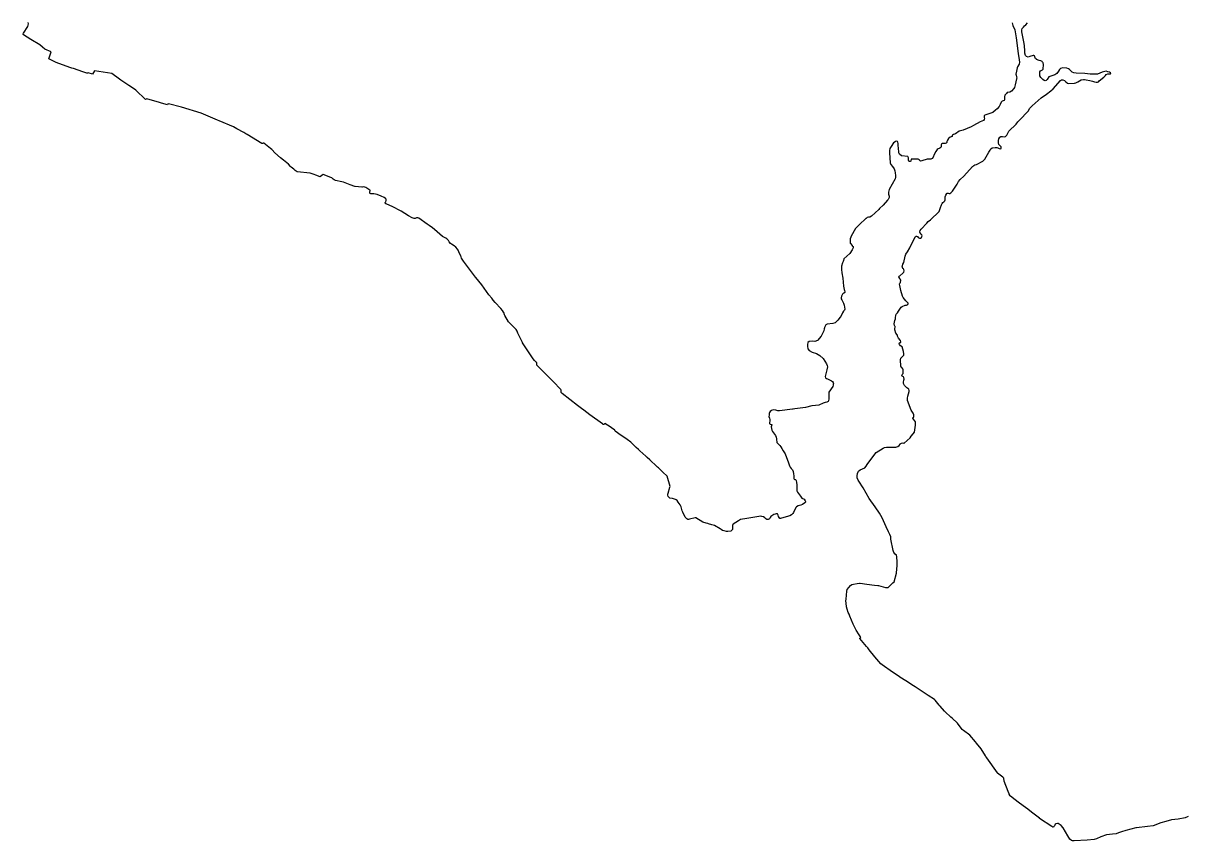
# Model space of a CAD drawing. Header units: inches. Extents: x 1341578 to 1502124, y 557203 to 748561.
# Drawn here: x 1464544 to 1468004, y 589889 to 592320 of the extents above; entities that cross this region are included whole.
import ezdxf

# ---------------------------------------------------------------- set-up
doc = ezdxf.new("R2010")
doc.units = ezdxf.units.IN
doc.header["$MEASUREMENT"] = 0
doc.layers.add('Zipcode', color=7, linetype='Continuous')

msp = doc.modelspace()

# ---------------------------------------------------------------- linework, layer by layer
at = {"layer": 'Zipcode'}
for points in [[(1467487, 592320.9), (1467487.8, 592317.5), (1467489.2, 592313.3), (1467495.2, 592300.9), (1467499.4, 592276.5), (1467504.5, 592230.2), (1467507.9, 592210.8), (1467508.7, 592204.1), (1467508.3, 592198.8), (1467503, 592190.4), (1467502, 592187.1), (1467500.1, 592177.3), (1467498.4, 592168.2), (1467498.6, 592165.3), (1467500, 592160.6), (1467500.6, 592157), (1467499.7, 592154.9), (1467496.2, 592137.1), (1467495.5, 592132.9), (1467494.3, 592129), (1467491.9, 592125.7), (1467485.3, 592117.9), (1467479.7, 592115.3), (1467472.7, 592113.7), (1467469.9, 592111.1), (1467465.8, 592106.1), (1467464.1, 592100.9), (1467464.1, 592095.7), (1467464.1, 592092), (1467463, 592089.9), (1467460.8, 592089), (1467457.3, 592087.9), (1467454.6, 592084.9), (1467451.3, 592078.7), (1467448.2, 592072.7), (1467442.2, 592065.3), (1467438, 592061.3), (1467429.5, 592055), (1467415.1, 592049.9), (1467405.8, 592046.7), (1467404, 592044.4), (1467404, 592041.2), (1467404.2, 592040), (1467404.6, 592037.5), (1467403.8, 592033.8), (1467402.1, 592031), (1467397.1, 592028.9), (1467392.1, 592027), (1467371.7, 592016.4), (1467364.6, 592012.4), (1467341.1, 592002.4), (1467329, 591998.8), (1467318.9, 591991.4), (1467312.3, 591989.5), (1467309.5, 591987.6), (1467308.9, 591987), (1467308.8, 591983.8), (1467308.5, 591983.2), (1467302.2, 591981.2), (1467297.2, 591977.1), (1467294.3, 591972.4), (1467292.9, 591968.5), (1467292.2, 591965.1), (1467290.5, 591963.1), (1467287.8, 591962.2), (1467284.3, 591962.4), (1467281.4, 591962.3), (1467278.4, 591962), (1467277, 591961.3), (1467276.3, 591960.3), (1467275.8, 591958.3), (1467275.8, 591955.6), (1467275.6, 591952.3), (1467274.5, 591950.5), (1467272.3, 591948.8), (1467269.7, 591947.7), (1467267, 591946.9), (1467264, 591944.3), (1467260.1, 591938.9), (1467254.9, 591929.6), (1467251.9, 591921.9), (1467249.4, 591918.1), (1467244.7, 591915.9), (1467244.1, 591915.9), (1467240.4, 591915.8), (1467234.5, 591915.5), (1467217.8, 591910.4), (1467213.8, 591910.3), (1467211.5, 591912.8), (1467211.2, 591913.6), (1467207.1, 591915.8), (1467190.4, 591916.1), (1467186.8, 591915.4), (1467185.3, 591910.2), (1467183.4, 591908.9), (1467181.4, 591908.9), (1467179.8, 591910.2), (1467178.7, 591912.5), (1467178.6, 591916.3), (1467178.7, 591919.4), (1467177.9, 591921.7), (1467176.4, 591923.3), (1467157.6, 591925.8), (1467152, 591930.2), (1467149.7, 591934.4), (1467149.3, 591937.6), (1467148.5, 591947.4), (1467147.8, 591957.5), (1467147.6, 591962.5), (1467146.7, 591966.1), (1467145.4, 591968), (1467142.1, 591968.9), (1467138.4, 591967.5), (1467134.1, 591963.9), (1467126.6, 591953.2), (1467123.3, 591947.1), (1467122.1, 591941.6), (1467122.5, 591934.4), (1467123.7, 591905.2), (1467125.9, 591899.8), (1467130.9, 591893.7), (1467135.5, 591887.1), (1467136.9, 591883.8), (1467137.9, 591881.5), (1467139.1, 591874.8), (1467139.7, 591867.7), (1467139.9, 591861.6), (1467139, 591857.2), (1467120.7, 591825.5), (1467119.1, 591817.8), (1467119.2, 591812), (1467120.7, 591805.7), (1467121.1, 591801.5), (1467117.8, 591796), (1467116.4, 591794.3), (1467103.5, 591779.4), (1467092.6, 591768.8), (1467090.3, 591766.6), (1467068.4, 591745.8), (1467063.4, 591743.8), (1467059.9, 591743.5), (1467055.6, 591742.6), (1467052.3, 591739.8), (1467051.5, 591739.1), (1467050, 591737.6), (1467034.7, 591723.2), (1467020.5, 591709.6), (1467008.1, 591687.2), (1467007, 591684), (1467005.3, 591679), (1467004.9, 591673.8), (1467004.8, 591669.6), (1467005.4, 591665.6), (1467005.7, 591664.6), (1467010.9, 591658.7), (1467011, 591658.5), (1467014.1, 591655.7), (1467014.2, 591653.9), (1467013.5, 591651.7), (1467010.5, 591646.6), (1467003.6, 591635.7), (1466986.2, 591619.2), (1466984.8, 591614.4), (1466984.1, 591611.1), (1466982.4, 591607.3), (1466979.3, 591597.3), (1466979, 591592.3), (1466979.3, 591586.2), (1466980.4, 591578.4), (1466980.6, 591577.4), (1466982.7, 591561.5), (1466985, 591538.3), (1466985.7, 591532.7), (1466987.3, 591528), (1466988.1, 591525.4), (1466988.9, 591521.1), (1466988.6, 591519), (1466987.1, 591517.9), (1466986.7, 591517.7), (1466985.4, 591517), (1466981.7, 591514), (1466978.8, 591508.2), (1466978, 591503.2), (1466978.3, 591500), (1466980, 591497), (1466984.8, 591488), (1466985.1, 591487.4), (1466987.4, 591481.5), (1466989.1, 591470), (1466987.9, 591466.5), (1466985.5, 591463.3), (1466982.5, 591459.2), (1466979.9, 591453.8), (1466976.4, 591446.5), (1466976.3, 591446.1), (1466975.6, 591445.4), (1466967.8, 591437.4), (1466959.8, 591429.5), (1466953.7, 591427.4), (1466936.8, 591425.2), (1466932.9, 591422.8), (1466930.6, 591419.4), (1466928.6, 591415.4), (1466928.4, 591414.6), (1466927.4, 591411.6), (1466926.3, 591405.3), (1466924, 591399.6), (1466918.2, 591388.9), (1466912.8, 591382), (1466908.5, 591377.5), (1466907.3, 591376.2), (1466900, 591373.9), (1466891.4, 591374.2), (1466883, 591373.3), (1466879.2, 591370.4), (1466878.4, 591364.3), (1466878.1, 591359.4), (1466878.7, 591351.6), (1466882.7, 591346.7), (1466892.2, 591342.1), (1466905.2, 591337.7), (1466914.2, 591332.3), (1466924.5, 591322.6), (1466934.3, 591307.2), (1466936.6, 591302.3), (1466937, 591298.6), (1466935.9, 591288.8), (1466930.7, 591269.4), (1466931.7, 591265.5), (1466933.6, 591263.8), (1466934.6, 591263.5), (1466934.8, 591263.4), (1466937.6, 591262.5), (1466949.4, 591256.7), (1466952.2, 591255), (1466954.8, 591251.2), (1466955.2, 591249.6), (1466954.1, 591247.1), (1466954, 591243.4), (1466953.5, 591240), (1466941.6, 591223.3), (1466941, 591217.1), (1466941.1, 591210.7), (1466941.2, 591203), (1466940.9, 591197.2), (1466939.5, 591194.9), (1466937.4, 591193.9), (1466935.8, 591193.1), (1466930.4, 591192.3), (1466924.5, 591190), (1466911.3, 591184.3), (1466901.5, 591183.1), (1466890.5, 591181.8), (1466872.2, 591176.9), (1466840.5, 591173.2), (1466835.4, 591172.6), (1466833.4, 591172.3), (1466794.8, 591167.1), (1466789.5, 591167.1), (1466784, 591169.1), (1466775.7, 591169.8), (1466770.6, 591168.4), (1466766.7, 591165.1), (1466764.8, 591162), (1466764.1, 591160), (1466764.3, 591157), (1466763.9, 591154), (1466763.3, 591150), (1466765, 591145.1), (1466765.9, 591141.6), (1466766.2, 591138.3), (1466765.5, 591136.1), (1466764.8, 591132.4), (1466765.1, 591129.3), (1466766.5, 591128.1), (1466770.2, 591127.1), (1466771.6, 591126.3), (1466771.7, 591126), (1466771.3, 591124.4), (1466770.7, 591122.4), (1466770.2, 591119.5), (1466770.5, 591114.4), (1466771.5, 591109.8), (1466774.1, 591105.4), (1466779.3, 591098.4), (1466782.3, 591094), (1466784.7, 591088.9), (1466785.7, 591083.9), (1466786, 591080.1), (1466786.2, 591076.4), (1466786.9, 591073), (1466789.4, 591070), (1466795.3, 591063.9), (1466799, 591060.4), (1466801.1, 591055.6), (1466805.9, 591048.5), (1466811.4, 591039), (1466821.2, 591012.3), (1466824.2, 591003.9), (1466826.2, 590999.8), (1466829.2, 590996.1), (1466833.2, 590991.9), (1466835.2, 590987.1), (1466836.4, 590979.6), (1466836.9, 590973.9), (1466836.8, 590969.9), (1466837.2, 590965.6), (1466838.4, 590963.7), (1466840.2, 590962.8), (1466842, 590962.6), (1466843.1, 590962.1), (1466844.2, 590959.9), (1466845.1, 590954.5), (1466846.1, 590947.5), (1466846.6, 590938), (1466846.3, 590933.4), (1466846.6, 590929), (1466847.7, 590925.5), (1466850.7, 590921.3), (1466857, 590913.1), (1466861, 590907.3), (1466867.8, 590904.8), (1466871.3, 590900.1), (1466872.1, 590897.5), (1466871.7, 590895.2), (1466869.9, 590893.3), (1466863.3, 590888.3), (1466858.2, 590886.8), (1466850.4, 590884.5), (1466845.5, 590881.9), (1466843, 590880.2), (1466836.7, 590865.3), (1466834, 590861.5), (1466830.6, 590857.8), (1466825.4, 590854.7), (1466807.3, 590850.1), (1466797.5, 590847), (1466795.7, 590847.4), (1466793.1, 590849.8), (1466791.6, 590853.2), (1466790.7, 590857.1), (1466789.8, 590858.8), (1466789.4, 590859.1), (1466788.2, 590860.9), (1466784.8, 590860.8), (1466781.3, 590860.1), (1466777.6, 590858.9), (1466772, 590855.5), (1466768.9, 590853.2), (1466767, 590850.5), (1466765, 590846.6), (1466763.2, 590844.7), (1466761.1, 590844), (1466757.3, 590844.3), (1466753.7, 590846.4), (1466750.5, 590849.4), (1466746.5, 590852.3), (1466742.4, 590853.4), (1466739.5, 590853.6), (1466697.3, 590846.9), (1466678.7, 590843.7), (1466672.2, 590839.7), (1466657.1, 590830.7), (1466655.3, 590828.9), (1466655.1, 590825.9), (1466655, 590820.9), (1466654.9, 590814.7), (1466650, 590809.9), (1466641.2, 590808.8), (1466636.6, 590808.8), (1466629.5, 590810.1), (1466624.7, 590811.6), (1466621, 590814), (1466617.7, 590816.1), (1466601.1, 590825.9), (1466592.7, 590828.4), (1466583.5, 590831.2), (1466581.3, 590831.8), (1466576.3, 590833.1), (1466566.7, 590835.8), (1466545.6, 590848.8), (1466543.4, 590849.2), (1466526.4, 590845.1), (1466523.5, 590844.5), (1466521.3, 590844.6), (1466518.9, 590846.2), (1466516.3, 590848.1), (1466513.8, 590851.4), (1466506.7, 590866.1), (1466504.9, 590869.5), (1466501.8, 590881.7), (1466499.3, 590887.6), (1466493.4, 590895.9), (1466489.7, 590900.2), (1466487, 590902.2), (1466484.7, 590903.6), (1466476.4, 590906.1), (1466468.5, 590908), (1466467.3, 590908.8), (1466463.5, 590912.7), (1466462.4, 590916), (1466462.5, 590919.7), (1466462.8, 590922.5), (1466468.6, 590940.6), (1466468.8, 590941.8), (1466460.3, 590973.4), (1466447.8, 590984.8), (1466443.9, 590988.3), (1466434, 590997.4), (1466431.5, 590999.6), (1466429.5, 591001.4), (1466408.6, 591021.2), (1466401.1, 591028.1), (1466396.8, 591032.1), (1466387.3, 591040.7), (1466379.3, 591048.2), (1466375.2, 591052.1), (1466368.2, 591058.6), (1466352.3, 591073.8), (1466340.9, 591082.2), (1466328, 591091.2), (1466323.3, 591094.4), (1466305, 591107.2), (1466304.4, 591108.9), (1466304.4, 591110), (1466294.4, 591116.7), (1466290.1, 591119.6), (1466275, 591129.7), (1466274.1, 591128.3), (1466273.2, 591127.4), (1466271, 591126.9), (1466269.6, 591127.1), (1466267.6, 591128.2), (1466230.4, 591155.9), (1466211.8, 591169.7), (1466205.4, 591174.4), (1466193.6, 591183.2), (1466147.8, 591218.8), (1466145, 591222.3), (1466144.5, 591224.6), (1466144.2, 591228.4), (1466143.8, 591230.3), (1466120.4, 591255), (1466108.4, 591267), (1466103.4, 591272), (1466085.9, 591289.5), (1466071.8, 591303.5), (1466071.9, 591310.8), (1466071.2, 591311.2), (1466069.5, 591312.6), (1466065, 591317.2), (1466061.7, 591322.4), (1466051.8, 591337.3), (1466033.5, 591363.5), (1466029.9, 591369.7), (1466029.4, 591370.6), (1466026.5, 591376.9), (1466018.9, 591392.8), (1466016.2, 591398.5), (1466013.5, 591404.3), (1466010.4, 591409.6), (1466001.8, 591418.3), (1465988.4, 591431.6), (1465976.7, 591451.2), (1465976.1, 591453.1), (1465973.7, 591459.4), (1465973.3, 591460.4), (1465970.1, 591466.1), (1465965.2, 591471.8), (1465948.4, 591489.5), (1465942.2, 591496.9), (1465937.9, 591502.1), (1465929.3, 591512.2), (1465908.6, 591542.4), (1465890.7, 591563.8), (1465889.9, 591564.8), (1465853.9, 591612.9), (1465847.8, 591620.9), (1465846.6, 591625.7), (1465846.1, 591627.5), (1465845.9, 591628.4), (1465842.5, 591635.7), (1465837.8, 591645.1), (1465835.7, 591648.4), (1465831.5, 591654.4), (1465826.1, 591658.3), (1465818.7, 591662.8), (1465815.7, 591664.7), (1465811.2, 591669.9), (1465808.9, 591673.6), (1465804.8, 591678.4), (1465801.4, 591680.8), (1465795.9, 591683.6), (1465791, 591686.3), (1465768.1, 591707.1), (1465762, 591711.3), (1465752, 591718.1), (1465745.8, 591722.3), (1465721, 591740.5), (1465717.8, 591741.2), (1465714.2, 591740.9), (1465711.7, 591740), (1465710.3, 591739.5), (1465706.8, 591739.6), (1465700.9, 591741.1), (1465690.2, 591747), (1465668, 591760.8), (1465642.1, 591774.8), (1465626.2, 591781.5), (1465623.7, 591782.6), (1465622.9, 591783.4), (1465621.3, 591785.1), (1465621, 591785.7), (1465621.3, 591786.5), (1465622.6, 591789.1), (1465624, 591793.1), (1465623.5, 591796.6), (1465621.4, 591798.7), (1465618, 591801.5), (1465609.2, 591805.9), (1465597.2, 591811.2), (1465586.8, 591813.1), (1465578.2, 591813), (1465576, 591813.4), (1465574.8, 591815.1), (1465574.7, 591816.9), (1465574.9, 591818.3), (1465575.6, 591819.8), (1465576.4, 591822), (1465576.2, 591822.8), (1465575.6, 591823.4), (1465563, 591831.3), (1465557.7, 591833.2), (1465553.5, 591832.9), (1465551, 591833), (1465531.9, 591834.2), (1465530.3, 591834.3), (1465516.9, 591839.6), (1465497.1, 591847.4), (1465492.2, 591848.3), (1465473.1, 591852.6), (1465469.5, 591854.1), (1465466.5, 591856.5), (1465461.8, 591860.3), (1465458.7, 591861.4), (1465436.3, 591869.9), (1465433.3, 591867.8), (1465427.2, 591863.6), (1465414.2, 591868.3), (1465409.3, 591870), (1465397.9, 591874.2), (1465358.5, 591877.7), (1465353.4, 591881.9), (1465349, 591885.7), (1465341.1, 591892.4), (1465339.3, 591894.1), (1465332.6, 591900.5), (1465317.8, 591913), (1465309.3, 591920.2), (1465292.4, 591934.7), (1465284.6, 591943.7), (1465283.4, 591944.6), (1465279.6, 591947.6), (1465259.3, 591963.4), (1465257.7, 591962.9), (1465255.2, 591962.1), (1465253.9, 591962.1), (1465209.9, 591989.4), (1465206, 591991.5), (1465200.2, 591994.8), (1465179.4, 592006.4), (1465169.6, 592011.8), (1465126.9, 592029.8), (1465122.1, 592031.8), (1465073.3, 592052.2), (1465015, 592070.2), (1464976.2, 592080.6), (1464974.8, 592081), (1464973.4, 592077.7), (1464955.3, 592082.7), (1464949, 592084.5), (1464911.1, 592094.9), (1464907.6, 592093.2), (1464878.6, 592120.6), (1464874.6, 592124), (1464857.7, 592134.7), (1464834.4, 592151.2), (1464830.5, 592153.9), (1464807.1, 592170.5), (1464756.1, 592178.5), (1464749.9, 592168.9), (1464736.7, 592172.7), (1464735, 592172), (1464732.7, 592171.6), (1464720.4, 592175.5), (1464692.7, 592185.3), (1464688.6, 592186.7), (1464682.2, 592188.9), (1464641.3, 592203.7), (1464619.2, 592213.8), (1464626.6, 592235.4), (1464607.7, 592243.1), (1464600.6, 592249.1), (1464593, 592256.2), (1464565.7, 592271.7), (1464544.2, 592285.6), (1464543.5, 592286.9), (1464543.6, 592288.5), (1464544.3, 592290.7), (1464557.1, 592310.5), (1464558.7, 592318.1), (1464558.2, 592322.1)], [(1468011.2, 589961.3), (1468002.3, 589956.8), (1467981.3, 589952.7), (1467961.6, 589950.4), (1467944.4, 589946.1), (1467929.8, 589941.5), (1467907.1, 589933.1), (1467889.9, 589931.2), (1467857.2, 589927.1), (1467855.5, 589926.9), (1467825.8, 589919.4), (1467813, 589915.4), (1467804.1, 589912.3), (1467796.4, 589909.7), (1467785.4, 589908), (1467767.7, 589905.8), (1467750.9, 589900.3), (1467738, 589894.7), (1467731.4, 589892.8), (1467710.8, 589890.4), (1467671.9, 589888.7), (1467666.9, 589888.7), (1467663.5, 589889.1), (1467659.1, 589893.1), (1467652.7, 589903.3), (1467638.8, 589927.4), (1467632.7, 589933.6), (1467624.3, 589939.6), (1467622.1, 589939.6), (1467618.3, 589939.3), (1467617, 589938.5), (1467615, 589937.8), (1467613.2, 589933.4), (1467611.6, 589930.7), (1467610.6, 589929), (1467609.9, 589929), (1467608.5, 589929), (1467608.1, 589929), (1467604.8, 589931.4), (1467568.7, 589955), (1467568.1, 589955.5), (1467544.8, 589973.6), (1467533.3, 589982.5), (1467520, 589992.1), (1467504.8, 590003.1), (1467495.8, 590010.2), (1467482.4, 590020.8), (1467481.6, 590022.2), (1467478.6, 590027.7), (1467478.5, 590027.9), (1467474.9, 590035.4), (1467463.7, 590065.8), (1467462.6, 590074.4), (1467461.3, 590076.1), (1467459.8, 590077.3), (1467447.6, 590086.9), (1467443.9, 590089.9), (1467443.2, 590090.5), (1467412.2, 590135), (1467409.2, 590139.2), (1467407.7, 590141.4), (1467395.3, 590162), (1467381.3, 590178.6), (1467377.9, 590182.6), (1467360.7, 590202.9), (1467342.7, 590216.3), (1467339.1, 590219), (1467338.2, 590219.7), (1467324.3, 590237.9), (1467308.1, 590253.1), (1467304.7, 590256.3), (1467287.5, 590272.4), (1467286.1, 590273.7), (1467272.9, 590289.1), (1467270.1, 590292.3), (1467257.5, 590306.9), (1467256, 590308.7), (1467237, 590321), (1467231.6, 590324.5), (1467201, 590344.2), (1467198.3, 590346), (1467193.5, 590349.1), (1467170.9, 590363.9), (1467153.2, 590375.6), (1467152, 590376.4), (1467147.4, 590379.5), (1467131.4, 590390.1), (1467100.6, 590411.4), (1467096, 590415.1), (1467078.5, 590435.6), (1467061.4, 590456.9), (1467057.1, 590462.2), (1467053.8, 590466.3), (1467034.1, 590490.2), (1467033.4, 590491.1), (1467036.4, 590493.4), (1467036.6, 590493.6), (1467035.7, 590495.3), (1467032, 590501), (1467023, 590515), (1467013.5, 590533.3), (1467004.1, 590556.2), (1467001.5, 590562.3), (1466999.2, 590567.9), (1466995.6, 590577.4), (1466994.3, 590584.2), (1466992.9, 590595.4), (1466992.4, 590601.9), (1466992.6, 590606.7), (1466995.1, 590631), (1466996.3, 590635.8), (1467006.1, 590647.6), (1467010.2, 590650.6), (1467014.9, 590652.2), (1467025.6, 590653.7), (1467033, 590654.4), (1467034.5, 590654.5), (1467054.3, 590652), (1467077.8, 590648.9), (1467087.7, 590648.3), (1467089.2, 590647.9), (1467110.1, 590642.3), (1467114.4, 590641.7), (1467117.6, 590642.3), (1467119.2, 590643.3), (1467120.4, 590644.1), (1467120.5, 590644.2), (1467132.4, 590655.3), (1467136, 590658.6), (1467143.1, 590684.3), (1467143.5, 590697.2), (1467144.5, 590706.1), (1467144.4, 590718.6), (1467144.3, 590733.5), (1467142.7, 590737.8), (1467139, 590741.4), (1467134.8, 590746.2), (1467132.9, 590751.6), (1467126.1, 590785.8), (1467125.7, 590792.3), (1467123.4, 590799.4), (1467119.4, 590807.2), (1467112.4, 590822.1), (1467100.2, 590848.6), (1467092.5, 590862.7), (1467079.4, 590881.7), (1467061, 590906.9), (1467043.2, 590938.4), (1467030.3, 590958.4), (1467028.7, 590960.9), (1467025.8, 590968.5), (1467026, 590974.2), (1467027.2, 590981.4), (1467030, 590988.1), (1467034.7, 590991.7), (1467041.9, 590994.6), (1467048.5, 590997.5), (1467052.5, 591002.4), (1467055.1, 591007.6), (1467078.4, 591038.3), (1467082.7, 591043.4), (1467102.7, 591056.4), (1467107.3, 591058.7), (1467113.2, 591059.2), (1467128.9, 591058.9), (1467130.6, 591058.9), (1467135.2, 591059.2), (1467140.7, 591059.6), (1467146.9, 591061.4), (1467150.6, 591064.4), (1467153.7, 591068.2), (1467154.2, 591068.8), (1467157.9, 591071.5), (1467161.7, 591071.7), (1467164.2, 591071.5), (1467165.7, 591071.4), (1467183.5, 591087), (1467186.6, 591091.8), (1467192.4, 591098.7), (1467196.5, 591104.1), (1467199.8, 591124.2), (1467199.6, 591129.7), (1467199.2, 591134.2), (1467196.9, 591138.4), (1467193.2, 591142.9), (1467191, 591145.1), (1467191.1, 591146.6), (1467192.3, 591147.6), (1467194.3, 591148.7), (1467194.9, 591150.4), (1467194.5, 591155.2), (1467192.6, 591160.2), (1467186.9, 591169.6), (1467175.9, 591198.2), (1467175.7, 591205.2), (1467176.7, 591210.7), (1467178.1, 591218.3), (1467180.2, 591225), (1467180.5, 591228.2), (1467179.1, 591231.6), (1467174, 591236.1), (1467166.4, 591242.5), (1467164.1, 591248.3), (1467163.9, 591252.6), (1467164.5, 591258.5), (1467165.5, 591261.7), (1467164.6, 591266.6), (1467164, 591268.4), (1467161.9, 591269.5), (1467159.5, 591270.9), (1467158.7, 591273.6), (1467159.3, 591275.4), (1467161, 591276.5), (1467162.7, 591277.9), (1467162.7, 591281), (1467162.3, 591285.6), (1467162.2, 591289.9), (1467162, 591291.9), (1467158.8, 591295.7), (1467157.1, 591297.5), (1467156.2, 591299.9), (1467154.3, 591318.8), (1467155.8, 591323.8), (1467157.7, 591326.4), (1467161.4, 591329.8), (1467164.2, 591332.9), (1467164.9, 591336.9), (1467164.1, 591343.5), (1467159.6, 591357.6), (1467154.7, 591360.9), (1467151.8, 591364.6), (1467150.9, 591367.2), (1467151.3, 591369.1), (1467153.3, 591370.1), (1467155.8, 591370.8), (1467156.1, 591372.4), (1467154.5, 591376.1), (1467148.9, 591383.1), (1467146.5, 591387.1), (1467146.2, 591389.5), (1467145.8, 591392.3), (1467144.7, 591393.6), (1467140.7, 591398.2), (1467137.8, 591407.8), (1467137.8, 591412.5), (1467138.5, 591416.6), (1467138.6, 591418.2), (1467138.1, 591419.1), (1467137.1, 591421.4), (1467136.3, 591426.2), (1467136.6, 591431.1), (1467137.9, 591436.2), (1467139.6, 591441), (1467139.8, 591444.8), (1467140.5, 591450.8), (1467142.2, 591454.6), (1467145.9, 591458.4), (1467149.2, 591463.5), (1467154.9, 591472.4), (1467157.2, 591475.8), (1467159.7, 591477.9), (1467168.2, 591481.1), (1467172.9, 591481.6), (1467176.2, 591483.4), (1467177.7, 591486.7), (1467177.4, 591487.5), (1467170.7, 591494.6), (1467166.4, 591499.6), (1467162.3, 591504.4), (1467160.5, 591508.7), (1467155.9, 591525.4), (1467152.7, 591540.1), (1467151.8, 591544.1), (1467152.8, 591546.7), (1467154.9, 591549.4), (1467155.9, 591556.2), (1467154.2, 591559), (1467152.4, 591561.2), (1467150.7, 591563.4), (1467150.2, 591564.9), (1467150, 591565.5), (1467150.2, 591565.9), (1467150.9, 591567.5), (1467152.4, 591569.1), (1467162.1, 591576.8), (1467164.5, 591580), (1467165.4, 591583.5), (1467164.9, 591587.2), (1467163.9, 591589.3), (1467162.1, 591591), (1467160.5, 591593.2), (1467160.2, 591595.3), (1467160.6, 591598.2), (1467161.8, 591603.2), (1467164.4, 591608.7), (1467168.5, 591627.4), (1467170.2, 591633.3), (1467175.1, 591639.8), (1467182.5, 591652.4), (1467198.7, 591684.5), (1467201.1, 591686.7), (1467202.8, 591687), (1467205, 591686), (1467207.8, 591683.3), (1467211.5, 591680.5), (1467214.5, 591680.4), (1467217.7, 591682.7), (1467218.5, 591685.5), (1467218.9, 591688), (1467217.8, 591690.8), (1467216, 591692.7), (1467212.9, 591696.7), (1467212, 591697.7), (1467211.9, 591699.9), (1467213.5, 591704.1), (1467216.7, 591708), (1467232.9, 591725.2), (1467237.5, 591730.3), (1467243.8, 591735.6), (1467269.7, 591760), (1467272.3, 591766), (1467274.3, 591771.9), (1467277.1, 591780.3), (1467278.5, 591783.6), (1467280.4, 591786.8), (1467283.9, 591788.7), (1467286.3, 591792), (1467287.7, 591795.3), (1467287.9, 591798.6), (1467288.1, 591803.7), (1467289.2, 591808.3), (1467292.2, 591813.2), (1467294, 591814.4), (1467296.4, 591814.3), (1467299.2, 591813.8), (1467301.7, 591813.8), (1467304.2, 591815.6), (1467309.2, 591821), (1467323.5, 591841.7), (1467327.5, 591849.3), (1467332.5, 591855.2), (1467343.2, 591865.7), (1467369.5, 591893.8), (1467369.7, 591893.9), (1467372.6, 591897.1), (1467376.4, 591898.7), (1467381.2, 591899.9), (1467399.4, 591909.6), (1467405.9, 591915.5), (1467417.5, 591936.2), (1467421.2, 591942.8), (1467423.9, 591946.7), (1467427.6, 591949.4), (1467436.1, 591950.4), (1467441, 591950.2), (1467444.6, 591949.2), (1467448.5, 591947.4), (1467452, 591946.7), (1467454.3, 591947.8), (1467454.7, 591950.8), (1467453.9, 591952.6), (1467450.9, 591956.2), (1467447.9, 591959.9), (1467446.5, 591964), (1467446.1, 591971.1), (1467447.1, 591976.5), (1467450.2, 591981.1), (1467453.4, 591983.1), (1467458.3, 591982.8), (1467463.8, 591982), (1467467.2, 591983), (1467470.9, 591986.8), (1467474, 591993.1), (1467477.4, 591998.7), (1467499.5, 592019.8), (1467504.4, 592026.4), (1467508.9, 592032.1), (1467534.4, 592058.9), (1467539.8, 592067.5), (1467546.3, 592074.2), (1467573.4, 592098.2), (1467589.3, 592109.4), (1467602.6, 592118.6), (1467609.1, 592125.2), (1467631.3, 592149.8), (1467633.9, 592151.5), (1467637.8, 592152), (1467642.7, 592150.1), (1467647.3, 592145.9), (1467651.7, 592142.3), (1467651.8, 592142.3), (1467656, 592140.6), (1467671.7, 592141.4), (1467673, 592141.7), (1467676.6, 592142.6), (1467682.6, 592145.5), (1467687.3, 592148.3), (1467692.7, 592151.3), (1467699.2, 592152.3), (1467702.3, 592152.4), (1467707.8, 592151.7), (1467718.7, 592150.2), (1467726.2, 592148), (1467731.9, 592145.8), (1467736.9, 592144.6), (1467741.4, 592144.9), (1467744.1, 592146), (1467746.4, 592148.7), (1467760.2, 592159.5), (1467764.7, 592164.8), (1467767.4, 592167.6), (1467771.6, 592169.2), (1467777.1, 592169.4), (1467780.3, 592169.8), (1467781, 592170.5), (1467781.1, 592171), (1467779.8, 592172.4), (1467777, 592174.4), (1467772.1, 592176), (1467766.9, 592177.1), (1467755.3, 592174.8), (1467741.6, 592169.1), (1467733.5, 592168.7), (1467719.3, 592169.1), (1467703.6, 592170.8), (1467677.4, 592171.4), (1467670.6, 592172.5), (1467666.1, 592174.3), (1467657.6, 592182.2), (1467654.7, 592184.8), (1467649.4, 592186.7), (1467638.2, 592187.5), (1467631.2, 592185.5), (1467627.6, 592182.7), (1467625, 592178), (1467619.8, 592170.4), (1467614.2, 592166.6), (1467596.5, 592160.7), (1467591.8, 592153), (1467588.8, 592149.6), (1467585.4, 592149), (1467582.4, 592149.4), (1467578.1, 592152.5), (1467572.2, 592158.2), (1467569.5, 592163.5), (1467569.1, 592168.8), (1467569.8, 592175.7), (1467571.1, 592178.5), (1467573.4, 592179.9), (1467577.1, 592181.2), (1467579.5, 592183), (1467580.1, 592197.7), (1467579.3, 592202.6), (1467577.6, 592204.6), (1467576.4, 592206), (1467572.4, 592208), (1467567.1, 592208.8), (1467559.9, 592212.2), (1467558.3, 592213.9), (1467555.8, 592216.3), (1467554.8, 592219.7), (1467553.3, 592223.3), (1467551.8, 592224.2), (1467550, 592223.7), (1467539.9, 592220.8), (1467534.8, 592219.4), (1467529.9, 592221.1), (1467527.3, 592224.5), (1467525.3, 592231.3), (1467524.5, 592237.1), (1467524.2, 592254.2), (1467522.1, 592264.8), (1467516.2, 592294.4), (1467515.6, 592300.1), (1467516.9, 592304.3), (1467519.4, 592307.4), (1467520.4, 592308.6), (1467523.7, 592312.1), (1467527.8, 592315.3), (1467533, 592321.4)]]:
    msp.add_lwpolyline(points, dxfattribs=at)

doc.saveas('drawing.dxf')
